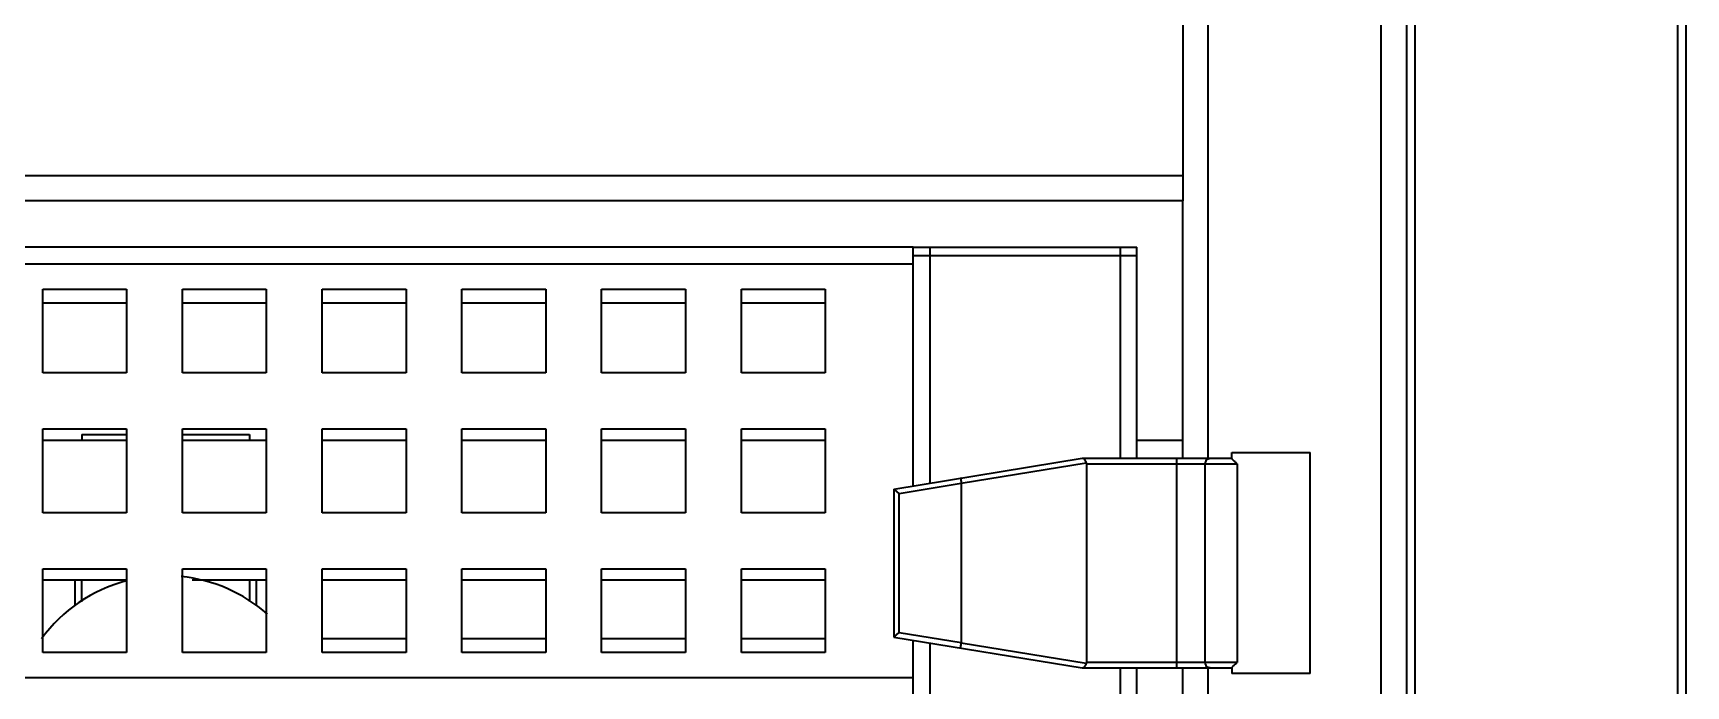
# Model space of a CAD drawing. Header units: millimetres. Extents: x 32496 to 166256, y 3504 to 23939.
# Drawn here: x 96982 to 97574, y 22355 to 22588 of the extents above; entities that cross this region are included whole.
import ezdxf

# ---------------------------------------------------------------- set-up
doc = ezdxf.new("R2010")
doc.units = ezdxf.units.MM
doc.layers.get('0').update_dxf_attribs({"lineweight": 35})

# ---------------------------------------------------------------- blocks, each defined once
blk = doc.blocks.new('8-1250')
at = {"linetype": 'Continuous'}
for p, q in [((-2569.13, -32152.29), (-2569.13, -32232.29)), ((-2560.13, -32324.29), (-2560.13, -32152.29)), ((-2498.13, -34671.29), (-2498.13, -32152.29)), ((-2489.13, -32152.29), (-2489.13, -34671.29)), ((-2486.13, -32152.29), (-2486.13, -34671.29)), ((-2392.13, -32152.29), (-2392.13, -34671.29)), ((-2389.13, -32152.29), (-2389.13, -34671.29)), ((-2569.13, -32223.29), (-3290.63, -32223.29)), ((-2569.13, -32232.29), (-3294.66, -32232.29)), ((-2569.13, -32324.29), (-2569.13, -32232.29)), ((-2665.63, -32248.79), (-3291.63, -32248.79)), ((-2665.63, -32334.15), (-2665.63, -32248.79)), ((-2665.63, -32248.79), (-2585.63, -32248.79)), ((-2665.63, -32251.79), (-2585.63, -32251.79)), ((-2665.63, -32251.79), (-2585.63, -32251.79)), ((-2659.63, -32251.79), (-2659.63, -32248.79)), ((-2659.63, -32333.17), (-2659.63, -32251.79)), ((-2591.63, -32248.79), (-2591.63, -32251.79)), ((-2591.63, -32251.79), (-2591.63, -32324.29)), ((-2585.63, -32251.79), (-2585.63, -32248.79)), ((-2585.63, -32324.29), (-2585.63, -32251.79)), ((-3291.63, -32254.79), (-2665.63, -32254.79)), ((-2977.13, -32293.79), (-2977.13, -32263.79)), ((-2977.13, -32263.79), (-2947.13, -32263.79)), ((-2947.13, -32263.79), (-2947.13, -32293.79)), ((-2927.13, -32293.79), (-2927.13, -32263.79)), ((-2927.13, -32263.79), (-2897.13, -32263.79)), ((-2897.13, -32263.79), (-2897.13, -32293.79)), ((-2877.13, -32293.79), (-2877.13, -32263.79)), ((-2877.13, -32263.79), (-2847.13, -32263.79)), ((-2847.13, -32263.79), (-2847.13, -32293.79)), ((-2827.13, -32293.79), (-2827.13, -32263.79)), ((-2827.13, -32263.79), (-2797.13, -32263.79)), ((-2797.13, -32263.79), (-2797.13, -32293.79)), ((-2777.13, -32293.79), (-2777.13, -32263.79)), ((-2777.13, -32263.79), (-2747.13, -32263.79)), ((-2747.13, -32263.79), (-2747.13, -32293.79)), ((-2727.13, -32293.79), (-2727.13, -32263.79)), ((-2727.13, -32263.79), (-2697.13, -32263.79)), ((-2697.13, -32263.79), (-2697.13, -32293.79)), ((-2947.13, -32268.79), (-2977.13, -32268.79)), ((-2897.13, -32268.79), (-2927.13, -32268.79)), ((-2847.13, -32268.79), (-2877.13, -32268.79)), ((-2797.13, -32268.79), (-2827.13, -32268.79)), ((-2747.13, -32268.79), (-2777.13, -32268.79)), ((-2697.13, -32268.79), (-2727.13, -32268.79)), ((-2947.13, -32293.79), (-2977.13, -32293.79)), ((-2897.13, -32293.79), (-2927.13, -32293.79)), ((-2847.13, -32293.79), (-2877.13, -32293.79)), ((-2797.13, -32293.79), (-2827.13, -32293.79)), ((-2747.13, -32293.79), (-2777.13, -32293.79)), ((-2697.13, -32293.79), (-2727.13, -32293.79)), ((-2977.13, -32343.79), (-2977.13, -32313.79)), ((-2977.13, -32313.79), (-2947.13, -32313.79)), ((-2963.13, -32315.79), (-2963.13, -32317.79)), ((-2963.13, -32315.79), (-2947.13, -32315.79)), ((-2947.13, -32313.79), (-2947.13, -32343.79)), ((-2927.13, -32343.79), (-2927.13, -32313.79)), ((-2927.13, -32313.79), (-2897.13, -32313.79)), ((-2927.13, -32315.79), (-2903.13, -32315.79)), ((-2903.13, -32315.79), (-2903.13, -32317.79)), ((-2897.13, -32313.79), (-2897.13, -32343.79)), ((-2877.13, -32343.79), (-2877.13, -32313.79)), ((-2877.13, -32313.79), (-2847.13, -32313.79)), ((-2847.13, -32313.79), (-2847.13, -32343.79)), ((-2827.13, -32343.79), (-2827.13, -32313.79)), ((-2827.13, -32313.79), (-2797.13, -32313.79)), ((-2797.13, -32313.79), (-2797.13, -32343.79)), ((-2777.13, -32343.79), (-2777.13, -32313.79)), ((-2777.13, -32313.79), (-2747.13, -32313.79)), ((-2747.13, -32313.79), (-2747.13, -32343.79)), ((-2727.13, -32343.79), (-2727.13, -32313.79)), ((-2727.13, -32313.79), (-2697.13, -32313.79)), ((-2697.13, -32313.79), (-2697.13, -32343.79)), ((-2977.13, -32317.79), (-2947.13, -32317.79)), ((-2927.13, -32317.79), (-2897.13, -32317.79)), ((-2877.13, -32317.79), (-2847.13, -32317.79)), ((-2827.13, -32317.79), (-2797.13, -32317.79)), ((-2777.13, -32317.79), (-2747.13, -32317.79)), ((-2727.13, -32317.79), (-2697.13, -32317.79)), ((-2585.63, -32317.79), (-2569.13, -32317.79)), ((-2551.63, -32324.29), (-2551.63, -32322.29)), ((-2551.63, -32322.29), (-2523.63, -32322.29)), ((-2523.63, -32401.29), (-2523.63, -32322.29)), ((-2672.63, -32335.29), (-2605.13, -32324.29)), ((-2603.71, -32326.01), (-2648.43, -32333.29)), ((-2605.13, -32324.29), (-2551.63, -32324.29)), ((-2603.63, -32326.29), (-2603.63, -32397.29)), ((-2603.63, -32326.29), (-2549.66, -32326.29)), ((-2571.45, -32324.29), (-2571.45, -32399.29)), ((-2561.14, -32397.29), (-2561.14, -32326.29)), ((-2549.66, -32326.29), (-2549.66, -32397.29)), ((-2672.63, -32335.29), (-2672.63, -32388.29)), ((-2672.63, -32335.29), (-2670.63, -32336.99)), ((-2648.43, -32333.37), (-2670.63, -32336.99)), ((-2648.43, -32333.37), (-2648.43, -32390.21)), ((-2670.63, -32386.59), (-2670.63, -32336.99)), ((-2947.13, -32343.79), (-2977.13, -32343.79)), ((-2897.13, -32343.79), (-2927.13, -32343.79)), ((-2847.13, -32343.79), (-2877.13, -32343.79)), ((-2797.13, -32343.79), (-2827.13, -32343.79)), ((-2747.13, -32343.79), (-2777.13, -32343.79)), ((-2697.13, -32343.79), (-2727.13, -32343.79)), ((-2977.13, -32393.79), (-2977.13, -32363.79)), ((-2977.13, -32363.79), (-2947.13, -32363.79)), ((-2947.13, -32363.79), (-2947.13, -32393.79)), ((-2927.13, -32393.79), (-2927.13, -32363.79)), ((-2927.13, -32363.79), (-2897.13, -32363.79)), ((-2897.13, -32363.79), (-2897.13, -32393.79)), ((-2877.13, -32393.79), (-2877.13, -32363.79)), ((-2877.13, -32363.79), (-2847.13, -32363.79)), ((-2847.13, -32363.79), (-2847.13, -32393.79)), ((-2827.13, -32393.79), (-2827.13, -32363.79)), ((-2827.13, -32363.79), (-2797.13, -32363.79)), ((-2797.13, -32363.79), (-2797.13, -32393.79)), ((-2777.13, -32393.79), (-2777.13, -32363.79)), ((-2777.13, -32363.79), (-2747.13, -32363.79)), ((-2747.13, -32363.79), (-2747.13, -32393.79)), ((-2727.13, -32393.79), (-2727.13, -32363.79)), ((-2727.13, -32363.79), (-2697.13, -32363.79)), ((-2697.13, -32363.79), (-2697.13, -32393.79)), ((-2977.13, -32367.79), (-2947.13, -32367.79)), ((-2965.63, -32367.79), (-2965.63, -32376.96)), ((-2963.13, -32375.61), (-2963.13, -32367.79)), ((-2923.61, -32367.79), (-2897.13, -32367.79)), ((-2903.13, -32367.79), (-2903.13, -32375.56)), ((-2900.63, -32377.04), (-2900.63, -32367.79)), ((-2877.13, -32367.79), (-2847.13, -32367.79)), ((-2827.13, -32367.79), (-2797.13, -32367.79)), ((-2777.13, -32367.79), (-2747.13, -32367.79)), ((-2727.13, -32367.79), (-2697.13, -32367.79)), ((-2672.63, -32388.29), (-2670.63, -32386.59)), ((-2672.63, -32388.29), (-2605.13, -32399.29)), ((-2670.63, -32386.59), (-2648.43, -32390.21)), ((-2947.13, -32393.79), (-2977.13, -32393.79)), ((-2897.13, -32393.79), (-2927.13, -32393.79)), ((-2877.13, -32388.79), (-2847.13, -32388.79)), ((-2847.13, -32393.79), (-2877.13, -32393.79)), ((-2827.13, -32388.79), (-2797.13, -32388.79)), ((-2797.13, -32393.79), (-2827.13, -32393.79)), ((-2777.13, -32388.79), (-2747.13, -32388.79)), ((-2747.13, -32393.79), (-2777.13, -32393.79)), ((-2727.13, -32388.79), (-2697.13, -32388.79)), ((-2697.13, -32393.79), (-2727.13, -32393.79)), ((-2665.63, -32408.79), (-2665.63, -32389.43)), ((-2659.63, -33033.17), (-2659.63, -32390.41)), ((-2648.43, -32390.28), (-2603.71, -32397.57)), ((-2605.13, -32399.29), (-2551.63, -32399.29)), ((-2549.66, -32397.29), (-2603.63, -32397.29)), ((-2591.63, -32399.29), (-2591.63, -33024.29)), ((-2585.63, -33024.29), (-2585.63, -32399.29)), ((-2569.13, -33024.29), (-2569.13, -32399.29)), ((-2560.13, -33024.29), (-2560.13, -32399.29)), ((-2551.63, -32399.29), (-2551.63, -32401.29)), ((-2665.63, -32402.79), (-3291.63, -32402.79)), ((-2523.63, -32401.29), (-2551.63, -32401.29))]:
    blk.add_line(p, q, dxfattribs=at)
for start, end in [(104.86781, 143.81367), (48.58642, 84.21493)]:
    blk.add_arc((-2933.13, -32421.29), 55, start, end, dxfattribs=at)
for centre, major_axis, ratio, start_param, end_param in [((-2611.77, -32326.29), (8.15, 0), 0.245536, 0, 0.141711), ((-2656.57, -32334.7), (8.14, 1.41), 0.241938, -0.041927, -0.003565), ((-2656.57, -32388.88), (8.14, -1.41), 0.241938, 0.003565, 0.041927), ((-2611.77, -32397.29), (8.15, 0), 0.245536, -0.141711, 0)]:
    blk.add_ellipse(centre, major_axis=major_axis, ratio=ratio, start_param=start_param, end_param=end_param, dxfattribs=at)
for points, knots in [([(-2604.98, -32324.29), (-2604.91, -32324.29), (-2604.77, -32324.3), (-2604.58, -32324.4), (-2604.44, -32324.56), (-2604.25, -32324.88), (-2604.03, -32325.38), (-2603.83, -32325.79), (-2603.71, -32326.01)], [0, 0, 0, 0, 0.095491, 0.181572, 0.27513, 0.386659, 0.667027, 1, 1, 1, 1]), ([(-2561.14, -32326.29), (-2561.14, -32326.03), (-2561.05, -32325.52), (-2560.68, -32324.86), (-2560.11, -32324.4), (-2559.65, -32324.29), (-2559.42, -32324.29)], [0, 0, 0, 0, 0.267215, 0.524636, 0.767656, 1, 1, 1, 1]), ([(-2549.66, -32326.29), (-2549.81, -32326.18), (-2550.09, -32325.96), (-2550.48, -32325.62), (-2550.82, -32325.3), (-2551.1, -32325.01), (-2551.29, -32324.78), (-2551.42, -32324.61), (-2551.49, -32324.51), (-2551.55, -32324.43), (-2551.59, -32324.37), (-2551.61, -32324.33), (-2551.62, -32324.31), (-2551.62, -32324.3), (-2551.63, -32324.29), (-2551.63, -32324.29)], [0, 0, 0, 0, 0.198275, 0.380694, 0.545565, 0.690776, 0.813479, 0.865244, 0.909841, 0.946555, 0.974535, 0.984937, 0.992762, 0.997839, 1, 1, 1, 1]), ([(-2648.51, -32331.36), (-2648.53, -32331.36), (-2648.55, -32331.4), (-2648.56, -32331.45), (-2648.58, -32331.55), (-2648.59, -32331.71), (-2648.58, -32332.06), (-2648.53, -32332.6), (-2648.47, -32333.05), (-2648.43, -32333.29)], [0, 0, 0, 0, 0.029584, 0.055175, 0.088913, 0.180604, 0.302705, 0.62104, 1, 1, 1, 1]), ([(-2648.51, -32392.22), (-2648.53, -32392.22), (-2648.55, -32392.18), (-2648.56, -32392.12), (-2648.58, -32392.03), (-2648.59, -32391.86), (-2648.58, -32391.52), (-2648.53, -32390.98), (-2648.47, -32390.53), (-2648.43, -32390.28)], [0, 0, 0, 0, 0.029584, 0.055174, 0.088913, 0.180604, 0.302705, 0.62104, 1, 1, 1, 1]), ([(-2603.71, -32397.57), (-2603.83, -32397.79), (-2604.03, -32398.2), (-2604.25, -32398.7), (-2604.44, -32399.01), (-2604.58, -32399.18), (-2604.77, -32399.28), (-2604.91, -32399.29), (-2604.98, -32399.29)], [0, 0, 0, 0, 0.332942, 0.613322, 0.724857, 0.81841, 0.904497, 1, 1, 1, 1]), ([(-2559.42, -32399.29), (-2559.65, -32399.29), (-2560.11, -32399.18), (-2560.68, -32398.72), (-2561.05, -32398.06), (-2561.14, -32397.55), (-2561.14, -32397.29)], [0, 0, 0, 0, 0.232344, 0.475364, 0.732785, 1, 1, 1, 1]), ([(-2551.63, -32399.29), (-2551.63, -32399.29), (-2551.62, -32399.28), (-2551.62, -32399.27), (-2551.61, -32399.25), (-2551.59, -32399.21), (-2551.55, -32399.15), (-2551.49, -32399.07), (-2551.42, -32398.97), (-2551.29, -32398.8), (-2551.1, -32398.57), (-2550.82, -32398.28), (-2550.48, -32397.96), (-2550.09, -32397.62), (-2549.81, -32397.4), (-2549.66, -32397.29)], [0, 0, 0, 0, 0.002161, 0.007238, 0.015063, 0.025465, 0.053445, 0.090159, 0.134756, 0.186521, 0.309224, 0.454435, 0.619306, 0.801725, 1, 1, 1, 1])]:
    blk.add_open_spline(points, degree=3, knots=knots, dxfattribs=at)

msp = doc.modelspace()

# ---------------------------------------------------------------- block references
at = {"color": 6}
msp.add_blockref('8-1250', (99962.893, 54760.291), dxfattribs=at)

doc.saveas('drawing.dxf')
